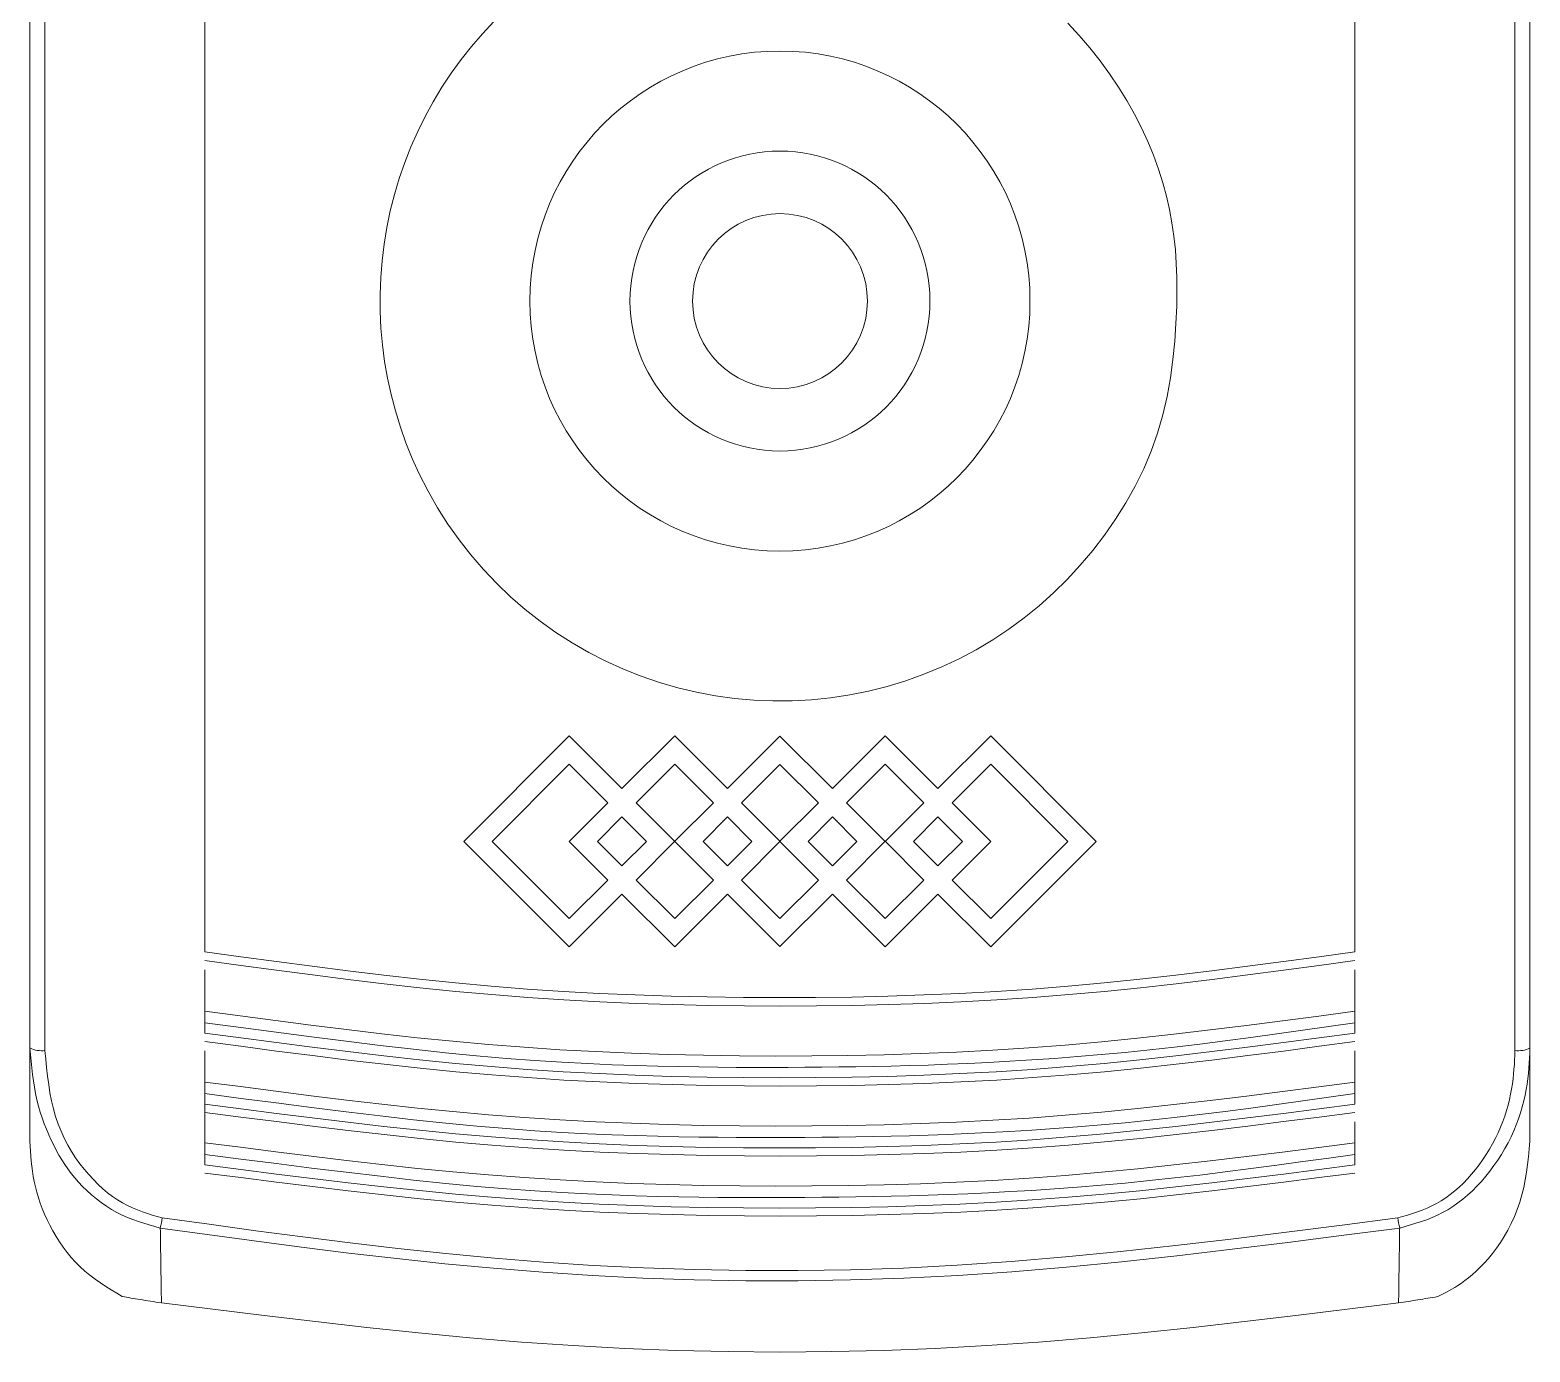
# Model space of a CAD drawing. Header units: millimetres. Extents: x 0 to 4000, y 0 to 2720.
# Drawn here: x 2486.75 to 2516.75, y 1438.82 to 1465.26 of the extents above; entities that cross this region are included whole.
import ezdxf

# ---------------------------------------------------------------- set-up
doc = ezdxf.new("R2010")
doc.units = ezdxf.units.MM
doc.layers.add('KASTEN', color=1, linetype='Continuous', lineweight=0)

msp = doc.modelspace()

# ---------------------------------------------------------------- linework, layer by layer
at = {"layer": 'KASTEN', "color": 1, "linetype": 'Continuous'}
for p, q in [((2487.05, 1474.829), (2487.05, 1444.851)), ((2516.45, 1444.851), (2516.45, 1474.829)), ((2486.75, 1444.902), (2486.75, 1474.779)), ((2516.75, 1474.779), (2516.75, 1444.902)), ((2490.25, 1472.857), (2490.25, 1446.824)), ((2513.25, 1446.824), (2513.25, 1472.857)), ((2495.425, 1449.033), (2497.535, 1451.143)), ((2498.59, 1450.088), (2497.535, 1451.143)), ((2498.59, 1450.088), (2499.645, 1451.143)), ((2500.7, 1450.088), (2499.645, 1451.143)), ((2500.7, 1450.088), (2501.75, 1451.138)), ((2502.8, 1450.088), (2501.75, 1451.138)), ((2502.8, 1450.088), (2503.855, 1451.143)), ((2504.91, 1450.088), (2503.855, 1451.143)), ((2504.91, 1450.088), (2505.965, 1451.143)), ((2508.075, 1449.033), (2505.965, 1451.143)), ((2495.991, 1449.033), (2497.535, 1450.577)), ((2498.307, 1449.805), (2497.535, 1450.577)), ((2498.873, 1449.805), (2499.645, 1450.577)), ((2500.417, 1449.805), (2499.645, 1450.577)), ((2500.983, 1449.805), (2501.75, 1450.572)), ((2502.517, 1449.805), (2501.75, 1450.572)), ((2503.083, 1449.805), (2503.855, 1450.577)), ((2504.627, 1449.805), (2503.855, 1450.577)), ((2505.193, 1449.805), (2505.965, 1450.577)), ((2507.509, 1449.033), (2505.965, 1450.577)), ((2497.535, 1449.033), (2498.307, 1449.805)), ((2499.64, 1449.038), (2498.873, 1449.805)), ((2499.65, 1449.038), (2500.417, 1449.805)), ((2501.75, 1449.038), (2500.983, 1449.805)), ((2501.75, 1449.038), (2502.517, 1449.805)), ((2503.85, 1449.038), (2503.083, 1449.805)), ((2503.86, 1449.038), (2504.627, 1449.805)), ((2505.965, 1449.033), (2505.193, 1449.805)), ((2498.101, 1449.033), (2498.59, 1449.522)), ((2499.079, 1449.033), (2498.59, 1449.522)), ((2500.211, 1449.033), (2500.7, 1449.522)), ((2501.189, 1449.033), (2500.7, 1449.522)), ((2502.311, 1449.033), (2502.8, 1449.522)), ((2503.289, 1449.033), (2502.8, 1449.522)), ((2504.421, 1449.033), (2504.91, 1449.522)), ((2505.399, 1449.033), (2504.91, 1449.522)), ((2497.535, 1446.923), (2495.425, 1449.033)), ((2497.535, 1447.489), (2495.991, 1449.033)), ((2498.307, 1448.261), (2497.535, 1449.033)), ((2498.59, 1448.544), (2498.101, 1449.033)), ((2498.59, 1448.544), (2499.079, 1449.033)), ((2498.873, 1448.261), (2499.64, 1449.028)), ((2499.64, 1449.028), (2499.64, 1449.038)), ((2499.65, 1449.028), (2499.65, 1449.038)), ((2500.417, 1448.261), (2499.65, 1449.028)), ((2500.7, 1448.544), (2500.211, 1449.033)), ((2500.7, 1448.544), (2501.189, 1449.033)), ((2500.983, 1448.261), (2501.75, 1449.028)), ((2502.517, 1448.261), (2501.75, 1449.028)), ((2502.8, 1448.544), (2502.311, 1449.033)), ((2502.8, 1448.544), (2503.289, 1449.033)), ((2503.083, 1448.261), (2503.85, 1449.028)), ((2503.85, 1449.028), (2503.85, 1449.038)), ((2503.86, 1449.028), (2503.86, 1449.038)), ((2504.627, 1448.261), (2503.86, 1449.028)), ((2504.91, 1448.544), (2504.421, 1449.033)), ((2504.91, 1448.544), (2505.399, 1449.033)), ((2505.193, 1448.261), (2505.965, 1449.033)), ((2505.965, 1447.489), (2507.509, 1449.033)), ((2505.965, 1446.923), (2508.075, 1449.033)), ((2497.535, 1447.489), (2498.307, 1448.261)), ((2499.645, 1447.489), (2498.873, 1448.261)), ((2499.645, 1447.489), (2500.417, 1448.261)), ((2501.75, 1447.494), (2500.983, 1448.261)), ((2501.75, 1447.494), (2502.517, 1448.261)), ((2503.855, 1447.489), (2503.083, 1448.261)), ((2503.855, 1447.489), (2504.627, 1448.261)), ((2505.965, 1447.489), (2505.193, 1448.261)), ((2497.535, 1446.923), (2498.59, 1447.978)), ((2499.645, 1446.923), (2498.59, 1447.978)), ((2499.645, 1446.923), (2500.7, 1447.978)), ((2501.75, 1446.928), (2500.7, 1447.978)), ((2501.75, 1446.928), (2502.8, 1447.978)), ((2503.855, 1446.923), (2502.8, 1447.978)), ((2503.855, 1446.923), (2504.91, 1447.978)), ((2505.965, 1446.923), (2504.91, 1447.978)), ((2490.25, 1446.464), (2490.25, 1445.638)), ((2513.25, 1445.638), (2513.25, 1446.464)), ((2490.25, 1445.407), (2490.25, 1445.638)), ((2490.25, 1445.407), (2490.25, 1445.2)), ((2513.25, 1445.638), (2513.25, 1445.407)), ((2513.25, 1445.2), (2513.25, 1445.407)), ((2486.75, 1443.039), (2486.75, 1444.902)), ((2490.25, 1444.844), (2490.25, 1444.221)), ((2513.25, 1444.221), (2513.25, 1444.844)), ((2516.75, 1444.902), (2516.75, 1443.039)), ((2490.25, 1443.988), (2490.25, 1444.221)), ((2513.25, 1444.221), (2513.25, 1443.988)), ((2490.25, 1443.988), (2490.25, 1443.78)), ((2513.25, 1443.78), (2513.25, 1443.988)), ((2490.25, 1443.614), (2490.25, 1443.78)), ((2490.25, 1443.614), (2490.25, 1443.007)), ((2513.25, 1443.007), (2513.25, 1443.425)), ((2490.25, 1442.773), (2490.25, 1443.007)), ((2513.25, 1443.007), (2513.25, 1442.773)), ((2490.25, 1442.773), (2490.25, 1442.564)), ((2513.25, 1442.564), (2513.25, 1442.773))]:
    msp.add_line(p, q, dxfattribs=at)
for points in [[(2507.505, 1465.397), (2507.731, 1465.153), (2507.947, 1464.902), (2508.151, 1464.645), (2508.342, 1464.383), (2508.521, 1464.117), (2508.687, 1463.848), (2508.839, 1463.576), (2508.978, 1463.302), (2509.104, 1463.028), (2509.217, 1462.754), (2509.317, 1462.48), (2509.405, 1462.207), (2509.479, 1461.936), (2509.541, 1461.668), (2509.59, 1461.401), (2509.629, 1461.134), (2509.657, 1460.864), (2509.676, 1460.591), (2509.686, 1460.313), (2509.688, 1460.029), (2509.684, 1459.736), (2509.67, 1459.39), (2509.646, 1459.034), (2509.61, 1458.671), (2509.559, 1458.303), (2509.492, 1457.933), (2509.407, 1457.564), (2509.301, 1457.198), (2509.173, 1456.838), (2509.024, 1456.485), (2508.854, 1456.14), (2508.666, 1455.803), (2508.461, 1455.476), (2508.24, 1455.158), (2508.004, 1454.852), (2507.755, 1454.557), (2507.493, 1454.274), (2507.218, 1454.004), (2506.932, 1453.747), (2506.633, 1453.505), (2506.324, 1453.277), (2506.004, 1453.064), (2505.673, 1452.867), (2505.333, 1452.687), (2504.984, 1452.523), (2504.628, 1452.375), (2504.265, 1452.245), (2503.896, 1452.133), (2503.522, 1452.039), (2503.144, 1451.962), (2502.763, 1451.905), (2502.38, 1451.865), (2501.995, 1451.844), (2501.61, 1451.842), (2501.226, 1451.857), (2500.842, 1451.892), (2500.461, 1451.945), (2500.083, 1452.016), (2499.709, 1452.105), (2499.34, 1452.212), (2498.976, 1452.337), (2498.618, 1452.479), (2498.268, 1452.638), (2497.926, 1452.813), (2497.593, 1453.005), (2497.269, 1453.213), (2496.956, 1453.436), (2496.654, 1453.674), (2496.363, 1453.926), (2496.085, 1454.191), (2495.82, 1454.47), (2495.568, 1454.762), (2495.331, 1455.065), (2495.109, 1455.38), (2494.902, 1455.705), (2494.711, 1456.039), (2494.536, 1456.382), (2494.396, 1456.689), (2494.27, 1457.002), (2494.157, 1457.32), (2494.058, 1457.642), (2493.972, 1457.968), (2493.9, 1458.298), (2493.842, 1458.63), (2493.798, 1458.964), (2493.768, 1459.3), (2493.753, 1459.637), (2493.751, 1459.973), (2493.764, 1460.31), (2493.791, 1460.646), (2493.832, 1460.98), (2493.887, 1461.312), (2493.956, 1461.642), (2494.038, 1461.968), (2494.135, 1462.291), (2494.245, 1462.609), (2494.368, 1462.922), (2494.504, 1463.229), (2494.653, 1463.531), (2494.814, 1463.826), (2494.988, 1464.115), (2495.174, 1464.395), (2495.371, 1464.668), (2495.58, 1464.932), (2495.799, 1465.187), (2496.03, 1465.432)], [(2490.25, 1446.824), (2490.965, 1446.726), (2491.679, 1446.629), (2492.394, 1446.535), (2493.109, 1446.444), (2493.825, 1446.358), (2494.541, 1446.277), (2495.258, 1446.204), (2495.975, 1446.138), (2496.694, 1446.081), (2497.413, 1446.033), (2498.133, 1445.994), (2498.853, 1445.962), (2499.574, 1445.938), (2500.296, 1445.922), (2501.018, 1445.912), (2501.74, 1445.909), (2502.462, 1445.912), (2503.184, 1445.921), (2503.907, 1445.938), (2504.629, 1445.962), (2505.35, 1445.993), (2506.072, 1446.033), (2506.792, 1446.081), (2507.512, 1446.137), (2508.231, 1446.203), (2508.95, 1446.277), (2509.668, 1446.357), (2510.385, 1446.444), (2511.101, 1446.535), (2511.818, 1446.629), (2512.534, 1446.726), (2513.25, 1446.824)], [(2513.25, 1446.65), (2512.535, 1446.553), (2511.821, 1446.457), (2511.106, 1446.363), (2510.391, 1446.273), (2509.675, 1446.187), (2508.959, 1446.107), (2508.242, 1446.034), (2507.525, 1445.968), (2506.806, 1445.912), (2506.087, 1445.864), (2505.367, 1445.825), (2504.647, 1445.793), (2503.926, 1445.769), (2503.204, 1445.753), (2502.482, 1445.743), (2501.76, 1445.74), (2501.038, 1445.743), (2500.316, 1445.753), (2499.593, 1445.769), (2498.871, 1445.793), (2498.15, 1445.824), (2497.428, 1445.863), (2496.708, 1445.911), (2495.988, 1445.968), (2495.269, 1446.033), (2494.55, 1446.106), (2493.833, 1446.187), (2493.115, 1446.272), (2492.399, 1446.363), (2491.682, 1446.457), (2490.966, 1446.553), (2490.25, 1446.65)], [(2490.25, 1445.638), (2490.956, 1445.543), (2491.663, 1445.449), (2492.37, 1445.358), (2493.078, 1445.269), (2493.786, 1445.185), (2494.495, 1445.107), (2495.206, 1445.035), (2495.918, 1444.971), (2496.631, 1444.915), (2497.346, 1444.867), (2498.063, 1444.828), (2498.78, 1444.796), (2499.499, 1444.772), (2500.219, 1444.755), (2500.94, 1444.744), (2501.662, 1444.74), (2502.384, 1444.742), (2503.107, 1444.751), (2503.831, 1444.766), (2504.555, 1444.789), (2505.279, 1444.819), (2506.004, 1444.858), (2506.729, 1444.904), (2507.454, 1444.96), (2508.179, 1445.024), (2508.903, 1445.097), (2509.628, 1445.177), (2510.352, 1445.262), (2511.077, 1445.352), (2511.801, 1445.445), (2512.526, 1445.541), (2513.25, 1445.638)], [(2513.25, 1445.407), (2512.727, 1445.332), (2512.205, 1445.258), (2511.685, 1445.185), (2511.168, 1445.114), (2510.654, 1445.045), (2510.145, 1444.981), (2509.641, 1444.92), (2509.144, 1444.864), (2508.654, 1444.814), (2508.173, 1444.769), (2507.7, 1444.729), (2507.237, 1444.694), (2506.786, 1444.662), (2506.346, 1444.635), (2505.918, 1444.612), (2505.504, 1444.592), (2505.103, 1444.575), (2504.716, 1444.561), (2504.34, 1444.55), (2503.974, 1444.54), (2503.617, 1444.533), (2503.268, 1444.527), (2502.924, 1444.523), (2502.585, 1444.519), (2502.249, 1444.516), (2501.914, 1444.514), (2501.575, 1444.513), (2501.23, 1444.513), (2500.876, 1444.514), (2500.509, 1444.517), (2500.127, 1444.522), (2499.727, 1444.529), (2499.305, 1444.538), (2498.86, 1444.551), (2498.392, 1444.567), (2497.901, 1444.589), (2497.385, 1444.617), (2496.844, 1444.651), (2496.277, 1444.694), (2495.683, 1444.745), (2495.063, 1444.807), (2494.42, 1444.876), (2493.756, 1444.953), (2493.075, 1445.037), (2492.381, 1445.125), (2491.676, 1445.217), (2490.965, 1445.311), (2490.25, 1445.407)], [(2490.25, 1445.2), (2490.965, 1445.104), (2491.679, 1445.01), (2492.394, 1444.918), (2493.11, 1444.829), (2493.825, 1444.745), (2494.542, 1444.666), (2495.259, 1444.594), (2495.976, 1444.53), (2496.695, 1444.474), (2497.414, 1444.427), (2498.134, 1444.388), (2498.854, 1444.357), (2499.575, 1444.334), (2500.296, 1444.318), (2501.018, 1444.308), (2501.74, 1444.305), (2502.462, 1444.308), (2503.184, 1444.318), (2503.907, 1444.334), (2504.629, 1444.357), (2505.35, 1444.388), (2506.071, 1444.426), (2506.792, 1444.473), (2507.512, 1444.529), (2508.231, 1444.593), (2508.949, 1444.665), (2509.667, 1444.744), (2510.384, 1444.829), (2511.101, 1444.918), (2511.818, 1445.01), (2512.534, 1445.104), (2513.25, 1445.2)], [(2489.356, 1441.301), (2489.246, 1441.331), (2489.136, 1441.362), (2489.027, 1441.395), (2488.918, 1441.43), (2488.809, 1441.468), (2488.701, 1441.511), (2488.593, 1441.559), (2488.487, 1441.613), (2488.381, 1441.673), (2488.277, 1441.739), (2488.176, 1441.811), (2488.077, 1441.887), (2487.981, 1441.967), (2487.89, 1442.049), (2487.803, 1442.134), (2487.721, 1442.219), (2487.644, 1442.306), (2487.573, 1442.393), (2487.507, 1442.482), (2487.445, 1442.572), (2487.386, 1442.664), (2487.33, 1442.759), (2487.276, 1442.856), (2487.225, 1442.956), (2487.175, 1443.059), (2487.126, 1443.165), (2487.079, 1443.275), (2487.035, 1443.387), (2486.994, 1443.502), (2486.956, 1443.62), (2486.921, 1443.741), (2486.89, 1443.863), (2486.863, 1443.988), (2486.84, 1444.115), (2486.82, 1444.244), (2486.803, 1444.374), (2486.788, 1444.505), (2486.774, 1444.636), (2486.762, 1444.769), (2486.75, 1444.902)], [(2487.05, 1444.851), (2487.066, 1444.68), (2487.083, 1444.509), (2487.102, 1444.34), (2487.124, 1444.172), (2487.15, 1444.007), (2487.181, 1443.844), (2487.218, 1443.685), (2487.262, 1443.531), (2487.313, 1443.38), (2487.371, 1443.235), (2487.436, 1443.095), (2487.507, 1442.96), (2487.583, 1442.83), (2487.663, 1442.706), (2487.747, 1442.587), (2487.835, 1442.475), (2487.925, 1442.368), (2488.017, 1442.268), (2488.111, 1442.174), (2488.206, 1442.087), (2488.303, 1442.006), (2488.402, 1441.932), (2488.5, 1441.865), (2488.599, 1441.805), (2488.699, 1441.751), (2488.798, 1441.705), (2488.897, 1441.663), (2488.997, 1441.626), (2489.097, 1441.592), (2489.196, 1441.561), (2489.296, 1441.532), (2489.396, 1441.504)], [(2513.25, 1445.031), (2512.535, 1444.935), (2511.82, 1444.841), (2511.105, 1444.75), (2510.39, 1444.661), (2509.674, 1444.577), (2508.958, 1444.499), (2508.241, 1444.427), (2507.524, 1444.363), (2506.805, 1444.308), (2506.086, 1444.261), (2505.366, 1444.223), (2504.646, 1444.192), (2503.925, 1444.169), (2503.204, 1444.153), (2502.482, 1444.143), (2501.76, 1444.14), (2501.038, 1444.143), (2500.316, 1444.152), (2499.593, 1444.169), (2498.871, 1444.192), (2498.15, 1444.222), (2497.429, 1444.261), (2496.708, 1444.308), (2495.988, 1444.363), (2495.269, 1444.427), (2494.551, 1444.498), (2493.833, 1444.577), (2493.116, 1444.661), (2492.399, 1444.749), (2491.682, 1444.841), (2490.966, 1444.935), (2490.25, 1445.031)], [(2514.104, 1441.504), (2514.203, 1441.532), (2514.302, 1441.561), (2514.4, 1441.592), (2514.497, 1441.624), (2514.595, 1441.66), (2514.691, 1441.699), (2514.786, 1441.743), (2514.881, 1441.792), (2514.974, 1441.847), (2515.066, 1441.907), (2515.156, 1441.973), (2515.245, 1442.044), (2515.332, 1442.12), (2515.417, 1442.201), (2515.499, 1442.286), (2515.58, 1442.376), (2515.658, 1442.47), (2515.733, 1442.567), (2515.805, 1442.668), (2515.874, 1442.772), (2515.939, 1442.877), (2516.001, 1442.985), (2516.058, 1443.095), (2516.112, 1443.205), (2516.16, 1443.317), (2516.204, 1443.428), (2516.244, 1443.54), (2516.279, 1443.651), (2516.311, 1443.761), (2516.338, 1443.869), (2516.362, 1443.976), (2516.382, 1444.081), (2516.398, 1444.183), (2516.411, 1444.282), (2516.422, 1444.38), (2516.43, 1444.476), (2516.437, 1444.571), (2516.442, 1444.665), (2516.446, 1444.758), (2516.45, 1444.851)], [(2516.75, 1444.902), (2516.746, 1444.801), (2516.741, 1444.701), (2516.735, 1444.6), (2516.728, 1444.498), (2516.719, 1444.394), (2516.707, 1444.289), (2516.692, 1444.181), (2516.674, 1444.071), (2516.652, 1443.958), (2516.625, 1443.843), (2516.595, 1443.726), (2516.56, 1443.607), (2516.52, 1443.487), (2516.475, 1443.367), (2516.426, 1443.247), (2516.372, 1443.127), (2516.313, 1443.007), (2516.248, 1442.889), (2516.18, 1442.773), (2516.107, 1442.659), (2516.03, 1442.548), (2515.949, 1442.44), (2515.866, 1442.335), (2515.779, 1442.234), (2515.689, 1442.138), (2515.597, 1442.046), (2515.503, 1441.959), (2515.406, 1441.878), (2515.308, 1441.802), (2515.208, 1441.731), (2515.106, 1441.667), (2515.002, 1441.608), (2514.898, 1441.556), (2514.792, 1441.509), (2514.685, 1441.467), (2514.578, 1441.429), (2514.47, 1441.395), (2514.362, 1441.362), (2514.253, 1441.331), (2514.144, 1441.301)], [(2490.25, 1444.221), (2490.957, 1444.128), (2491.664, 1444.036), (2492.371, 1443.946), (2493.079, 1443.859), (2493.788, 1443.777), (2494.498, 1443.7), (2495.208, 1443.629), (2495.921, 1443.566), (2496.634, 1443.511), (2497.349, 1443.465), (2498.066, 1443.426), (2498.783, 1443.395), (2499.502, 1443.371), (2500.222, 1443.354), (2500.943, 1443.344), (2501.664, 1443.34), (2502.387, 1443.342), (2503.11, 1443.351), (2503.833, 1443.366), (2504.557, 1443.388), (2505.282, 1443.418), (2506.006, 1443.455), (2506.731, 1443.501), (2507.455, 1443.556), (2508.18, 1443.619), (2508.904, 1443.691), (2509.629, 1443.769), (2510.353, 1443.852), (2511.077, 1443.941), (2511.802, 1444.032), (2512.526, 1444.126), (2513.25, 1444.221)], [(2513.25, 1443.988), (2512.727, 1443.915), (2512.205, 1443.842), (2511.685, 1443.77), (2511.167, 1443.7), (2510.654, 1443.633), (2510.145, 1443.57), (2509.641, 1443.51), (2509.144, 1443.456), (2508.654, 1443.406), (2508.172, 1443.362), (2507.7, 1443.323), (2507.237, 1443.288), (2506.785, 1443.258), (2506.345, 1443.231), (2505.918, 1443.208), (2505.504, 1443.189), (2505.103, 1443.172), (2504.716, 1443.158), (2504.34, 1443.147), (2503.974, 1443.138), (2503.617, 1443.131), (2503.268, 1443.125), (2502.924, 1443.12), (2502.585, 1443.117), (2502.249, 1443.114), (2501.914, 1443.112), (2501.575, 1443.111), (2501.23, 1443.111), (2500.876, 1443.112), (2500.51, 1443.115), (2500.128, 1443.12), (2499.727, 1443.127), (2499.305, 1443.136), (2498.86, 1443.148), (2498.393, 1443.164), (2497.901, 1443.186), (2497.385, 1443.213), (2496.844, 1443.247), (2496.277, 1443.288), (2495.684, 1443.339), (2495.064, 1443.399), (2494.42, 1443.467), (2493.756, 1443.543), (2493.076, 1443.625), (2492.381, 1443.712), (2491.676, 1443.802), (2490.965, 1443.894), (2490.25, 1443.988)], [(2490.25, 1443.78), (2490.965, 1443.686), (2491.68, 1443.594), (2492.395, 1443.503), (2493.11, 1443.416), (2493.826, 1443.333), (2494.542, 1443.256), (2495.259, 1443.185), (2495.977, 1443.122), (2496.695, 1443.068), (2497.414, 1443.022), (2498.134, 1442.984), (2498.855, 1442.953), (2499.576, 1442.93), (2500.297, 1442.914), (2501.018, 1442.905), (2501.74, 1442.902), (2502.462, 1442.905), (2503.185, 1442.914), (2503.907, 1442.93), (2504.628, 1442.953), (2505.35, 1442.983), (2506.071, 1443.021), (2506.792, 1443.067), (2507.512, 1443.122), (2508.231, 1443.185), (2508.949, 1443.255), (2509.667, 1443.333), (2510.384, 1443.416), (2511.101, 1443.503), (2511.817, 1443.594), (2512.534, 1443.686), (2513.25, 1443.78)], [(2513.25, 1443.614), (2512.535, 1443.521), (2511.82, 1443.428), (2511.105, 1443.338), (2510.39, 1443.252), (2509.674, 1443.169), (2508.957, 1443.092), (2508.241, 1443.022), (2507.523, 1442.959), (2506.804, 1442.905), (2506.085, 1442.859), (2505.366, 1442.821), (2504.645, 1442.791), (2503.924, 1442.768), (2503.203, 1442.752), (2502.481, 1442.743), (2501.76, 1442.74), (2501.038, 1442.743), (2500.315, 1442.752), (2499.593, 1442.768), (2498.872, 1442.791), (2498.15, 1442.821), (2497.429, 1442.859), (2496.708, 1442.904), (2495.989, 1442.959), (2495.27, 1443.021), (2494.551, 1443.092), (2493.833, 1443.169), (2493.116, 1443.251), (2492.399, 1443.338), (2491.683, 1443.428), (2490.966, 1443.521), (2490.25, 1443.614)], [(2488.595, 1439.929), (2488.484, 1439.996), (2488.374, 1440.064), (2488.265, 1440.133), (2488.157, 1440.205), (2488.052, 1440.279), (2487.949, 1440.357), (2487.85, 1440.438), (2487.754, 1440.525), (2487.662, 1440.617), (2487.575, 1440.713), (2487.493, 1440.814), (2487.414, 1440.918), (2487.341, 1441.025), (2487.271, 1441.134), (2487.207, 1441.244), (2487.147, 1441.355), (2487.092, 1441.466), (2487.042, 1441.577), (2486.996, 1441.688), (2486.955, 1441.798), (2486.918, 1441.907), (2486.886, 1442.015), (2486.858, 1442.122), (2486.834, 1442.228), (2486.815, 1442.333), (2486.799, 1442.436), (2486.786, 1442.538), (2486.775, 1442.639), (2486.767, 1442.74), (2486.761, 1442.84), (2486.755, 1442.94), (2486.75, 1443.039)], [(2490.25, 1443.007), (2490.957, 1442.915), (2491.664, 1442.825), (2492.372, 1442.736), (2493.08, 1442.651), (2493.789, 1442.57), (2494.499, 1442.494), (2495.21, 1442.424), (2495.923, 1442.362), (2496.636, 1442.308), (2497.352, 1442.263), (2498.068, 1442.225), (2498.786, 1442.194), (2499.505, 1442.171), (2500.224, 1442.154), (2500.945, 1442.144), (2501.667, 1442.14), (2502.389, 1442.142), (2503.112, 1442.15), (2503.835, 1442.165), (2504.559, 1442.187), (2505.283, 1442.217), (2506.008, 1442.254), (2506.732, 1442.299), (2507.456, 1442.353), (2508.181, 1442.415), (2508.905, 1442.485), (2509.629, 1442.562), (2510.354, 1442.644), (2511.078, 1442.731), (2511.802, 1442.821), (2512.526, 1442.914), (2513.25, 1443.007)], [(2516.75, 1443.039), (2516.735, 1442.883), (2516.719, 1442.727), (2516.701, 1442.571), (2516.68, 1442.417), (2516.655, 1442.264), (2516.625, 1442.112), (2516.589, 1441.963), (2516.546, 1441.815), (2516.496, 1441.671), (2516.438, 1441.529), (2516.375, 1441.392), (2516.306, 1441.259), (2516.233, 1441.132), (2516.157, 1441.01), (2516.078, 1440.896), (2515.998, 1440.789), (2515.917, 1440.69), (2515.836, 1440.599), (2515.755, 1440.516), (2515.675, 1440.439), (2515.597, 1440.37), (2515.521, 1440.307), (2515.447, 1440.25), (2515.377, 1440.199), (2515.31, 1440.153), (2515.246, 1440.112), (2515.185, 1440.075), (2515.126, 1440.042), (2515.069, 1440.011), (2515.014, 1439.983), (2514.959, 1439.956), (2514.905, 1439.929)], [(2513.25, 1442.773), (2512.727, 1442.7), (2512.205, 1442.628), (2511.685, 1442.558), (2511.167, 1442.489), (2510.653, 1442.424), (2510.144, 1442.361), (2509.641, 1442.303), (2509.143, 1442.249), (2508.654, 1442.2), (2508.172, 1442.157), (2507.7, 1442.118), (2507.237, 1442.084), (2506.785, 1442.054), (2506.345, 1442.028), (2505.918, 1442.005), (2505.504, 1441.986), (2505.103, 1441.97), (2504.716, 1441.956), (2504.34, 1441.945), (2503.974, 1441.936), (2503.617, 1441.929), (2503.268, 1441.923), (2502.924, 1441.919), (2502.585, 1441.915), (2502.249, 1441.912), (2501.914, 1441.91), (2501.575, 1441.909), (2501.23, 1441.909), (2500.876, 1441.911), (2500.51, 1441.914), (2500.128, 1441.918), (2499.727, 1441.925), (2499.305, 1441.934), (2498.861, 1441.946), (2498.393, 1441.962), (2497.902, 1441.983), (2497.386, 1442.009), (2496.845, 1442.043), (2496.278, 1442.084), (2495.684, 1442.134), (2495.065, 1442.193), (2494.421, 1442.26), (2493.757, 1442.335), (2493.076, 1442.415), (2492.381, 1442.5), (2491.677, 1442.589), (2490.965, 1442.68), (2490.25, 1442.773)], [(2490.25, 1442.564), (2490.965, 1442.471), (2491.68, 1442.38), (2492.395, 1442.291), (2493.111, 1442.205), (2493.826, 1442.124), (2494.543, 1442.048), (2495.26, 1441.978), (2495.977, 1441.916), (2496.696, 1441.862), (2497.415, 1441.817), (2498.135, 1441.78), (2498.855, 1441.75), (2499.576, 1441.727), (2500.297, 1441.711), (2501.019, 1441.702), (2501.741, 1441.699), (2502.463, 1441.702), (2503.185, 1441.711), (2503.907, 1441.727), (2504.628, 1441.749), (2505.35, 1441.779), (2506.071, 1441.816), (2506.791, 1441.862), (2507.511, 1441.915), (2508.23, 1441.977), (2508.949, 1442.047), (2509.666, 1442.123), (2510.384, 1442.205), (2511.101, 1442.291), (2511.817, 1442.38), (2512.534, 1442.471), (2513.25, 1442.564)], [(2513.25, 1442.4), (2512.535, 1442.308), (2511.82, 1442.218), (2511.105, 1442.129), (2510.389, 1442.044), (2509.673, 1441.962), (2508.957, 1441.887), (2508.24, 1441.817), (2507.522, 1441.756), (2506.804, 1441.702), (2506.085, 1441.657), (2505.365, 1441.62), (2504.645, 1441.59), (2503.924, 1441.568), (2503.203, 1441.552), (2502.481, 1441.543), (2501.759, 1441.54), (2501.037, 1441.543), (2500.315, 1441.552), (2499.593, 1441.568), (2498.872, 1441.59), (2498.15, 1441.62), (2497.429, 1441.657), (2496.709, 1441.702), (2495.989, 1441.755), (2495.27, 1441.817), (2494.551, 1441.886), (2493.834, 1441.962), (2493.116, 1442.043), (2492.399, 1442.129), (2491.683, 1442.217), (2490.966, 1442.308), (2490.25, 1442.4)], [(2489.396, 1441.504), (2490.332, 1441.375), (2491.269, 1441.247), (2492.21, 1441.123), (2493.156, 1441.005), (2494.108, 1440.893), (2495.068, 1440.79), (2496.038, 1440.698), (2497.019, 1440.619), (2498.013, 1440.553), (2499.019, 1440.503), (2500.037, 1440.468), (2501.067, 1440.45), (2502.108, 1440.448), (2503.159, 1440.465), (2504.221, 1440.501), (2505.292, 1440.555), (2506.373, 1440.63), (2507.462, 1440.722), (2508.559, 1440.829), (2509.661, 1440.949), (2510.768, 1441.079), (2511.878, 1441.217), (2512.991, 1441.359), (2514.104, 1441.504)], [(2489.356, 1441.301), (2489.357, 1441.234), (2489.358, 1441.167), (2489.359, 1441.101), (2489.36, 1441.034), (2489.361, 1440.969), (2489.362, 1440.904), (2489.363, 1440.84), (2489.364, 1440.776), (2489.365, 1440.714), (2489.366, 1440.654), (2489.367, 1440.595), (2489.368, 1440.537), (2489.369, 1440.481), (2489.369, 1440.428), (2489.37, 1440.377), (2489.371, 1440.328), (2489.371, 1440.282), (2489.372, 1440.238), (2489.373, 1440.197), (2489.373, 1440.158), (2489.374, 1440.121), (2489.374, 1440.086), (2489.375, 1440.053), (2489.375, 1440.021), (2489.376, 1439.991), (2489.376, 1439.961), (2489.377, 1439.933), (2489.377, 1439.906), (2489.377, 1439.879), (2489.378, 1439.853), (2489.378, 1439.828), (2489.378, 1439.802)], [(2514.144, 1441.301), (2513.026, 1441.156), (2511.91, 1441.014), (2510.796, 1440.876), (2509.686, 1440.746), (2508.58, 1440.626), (2507.481, 1440.519), (2506.388, 1440.426), (2505.304, 1440.352), (2504.229, 1440.297), (2503.163, 1440.262), (2502.109, 1440.245), (2501.065, 1440.246), (2500.032, 1440.264), (2499.01, 1440.299), (2498.001, 1440.35), (2497.004, 1440.415), (2496.02, 1440.495), (2495.047, 1440.587), (2494.084, 1440.69), (2493.129, 1440.801), (2492.18, 1440.92), (2491.236, 1441.044), (2490.295, 1441.172), (2489.356, 1441.301)], [(2514.122, 1439.802), (2514.123, 1439.869), (2514.124, 1439.935), (2514.124, 1440.001), (2514.125, 1440.067), (2514.126, 1440.131), (2514.127, 1440.196), (2514.128, 1440.259), (2514.129, 1440.321), (2514.13, 1440.381), (2514.131, 1440.44), (2514.132, 1440.498), (2514.133, 1440.553), (2514.133, 1440.607), (2514.134, 1440.658), (2514.135, 1440.707), (2514.136, 1440.754), (2514.136, 1440.797), (2514.137, 1440.839), (2514.137, 1440.878), (2514.138, 1440.915), (2514.138, 1440.95), (2514.139, 1440.985), (2514.14, 1441.018), (2514.14, 1441.051), (2514.141, 1441.083), (2514.141, 1441.115), (2514.141, 1441.146), (2514.142, 1441.178), (2514.142, 1441.209), (2514.143, 1441.24), (2514.143, 1441.271), (2514.144, 1441.301)], [(2489.378, 1439.802), (2489.323, 1439.811), (2489.268, 1439.82), (2489.213, 1439.829), (2489.159, 1439.837), (2489.106, 1439.846), (2489.054, 1439.854), (2489.002, 1439.862), (2488.953, 1439.87), (2488.905, 1439.878), (2488.858, 1439.886), (2488.812, 1439.893), (2488.768, 1439.9), (2488.724, 1439.908), (2488.68, 1439.915), (2488.638, 1439.922), (2488.595, 1439.929)], [(2514.122, 1439.802), (2513.094, 1439.675), (2512.067, 1439.549), (2511.039, 1439.428), (2510.011, 1439.312), (2508.982, 1439.204), (2507.952, 1439.107), (2506.921, 1439.021), (2505.889, 1438.949), (2504.856, 1438.893), (2503.821, 1438.853), (2502.786, 1438.829), (2501.75, 1438.821), (2500.714, 1438.829), (2499.679, 1438.853), (2498.645, 1438.893), (2497.611, 1438.949), (2496.579, 1439.021), (2495.548, 1439.107), (2494.518, 1439.204), (2493.489, 1439.312), (2492.461, 1439.428), (2491.433, 1439.549), (2490.406, 1439.675), (2489.378, 1439.802)], [(2514.905, 1439.929), (2514.855, 1439.921), (2514.805, 1439.913), (2514.756, 1439.904), (2514.706, 1439.896), (2514.656, 1439.888), (2514.607, 1439.88), (2514.558, 1439.872), (2514.509, 1439.864), (2514.46, 1439.856), (2514.411, 1439.848), (2514.363, 1439.841), (2514.314, 1439.833), (2514.266, 1439.825), (2514.218, 1439.818), (2514.17, 1439.81), (2514.122, 1439.802)]]:
    msp.add_lwpolyline(points, dxfattribs=at)
for radius in [5, 3, 1.749]:
    msp.add_circle((2501.75, 1459.84), radius, dxfattribs=at)
for centre, radius, start, end in [((2486.977, 1445.334), 0.488, 242.2757, 278.5832), ((2516.523, 1445.334), 0.488, 261.417, 297.7237), ((2485.463, 1442.163), 3.987, 347.5227, 350.491), ((2518.037, 1442.163), 3.987, 189.5078, 192.4765)]:
    msp.add_arc(centre, radius, start, end, dxfattribs=at)

doc.saveas('drawing.dxf')
